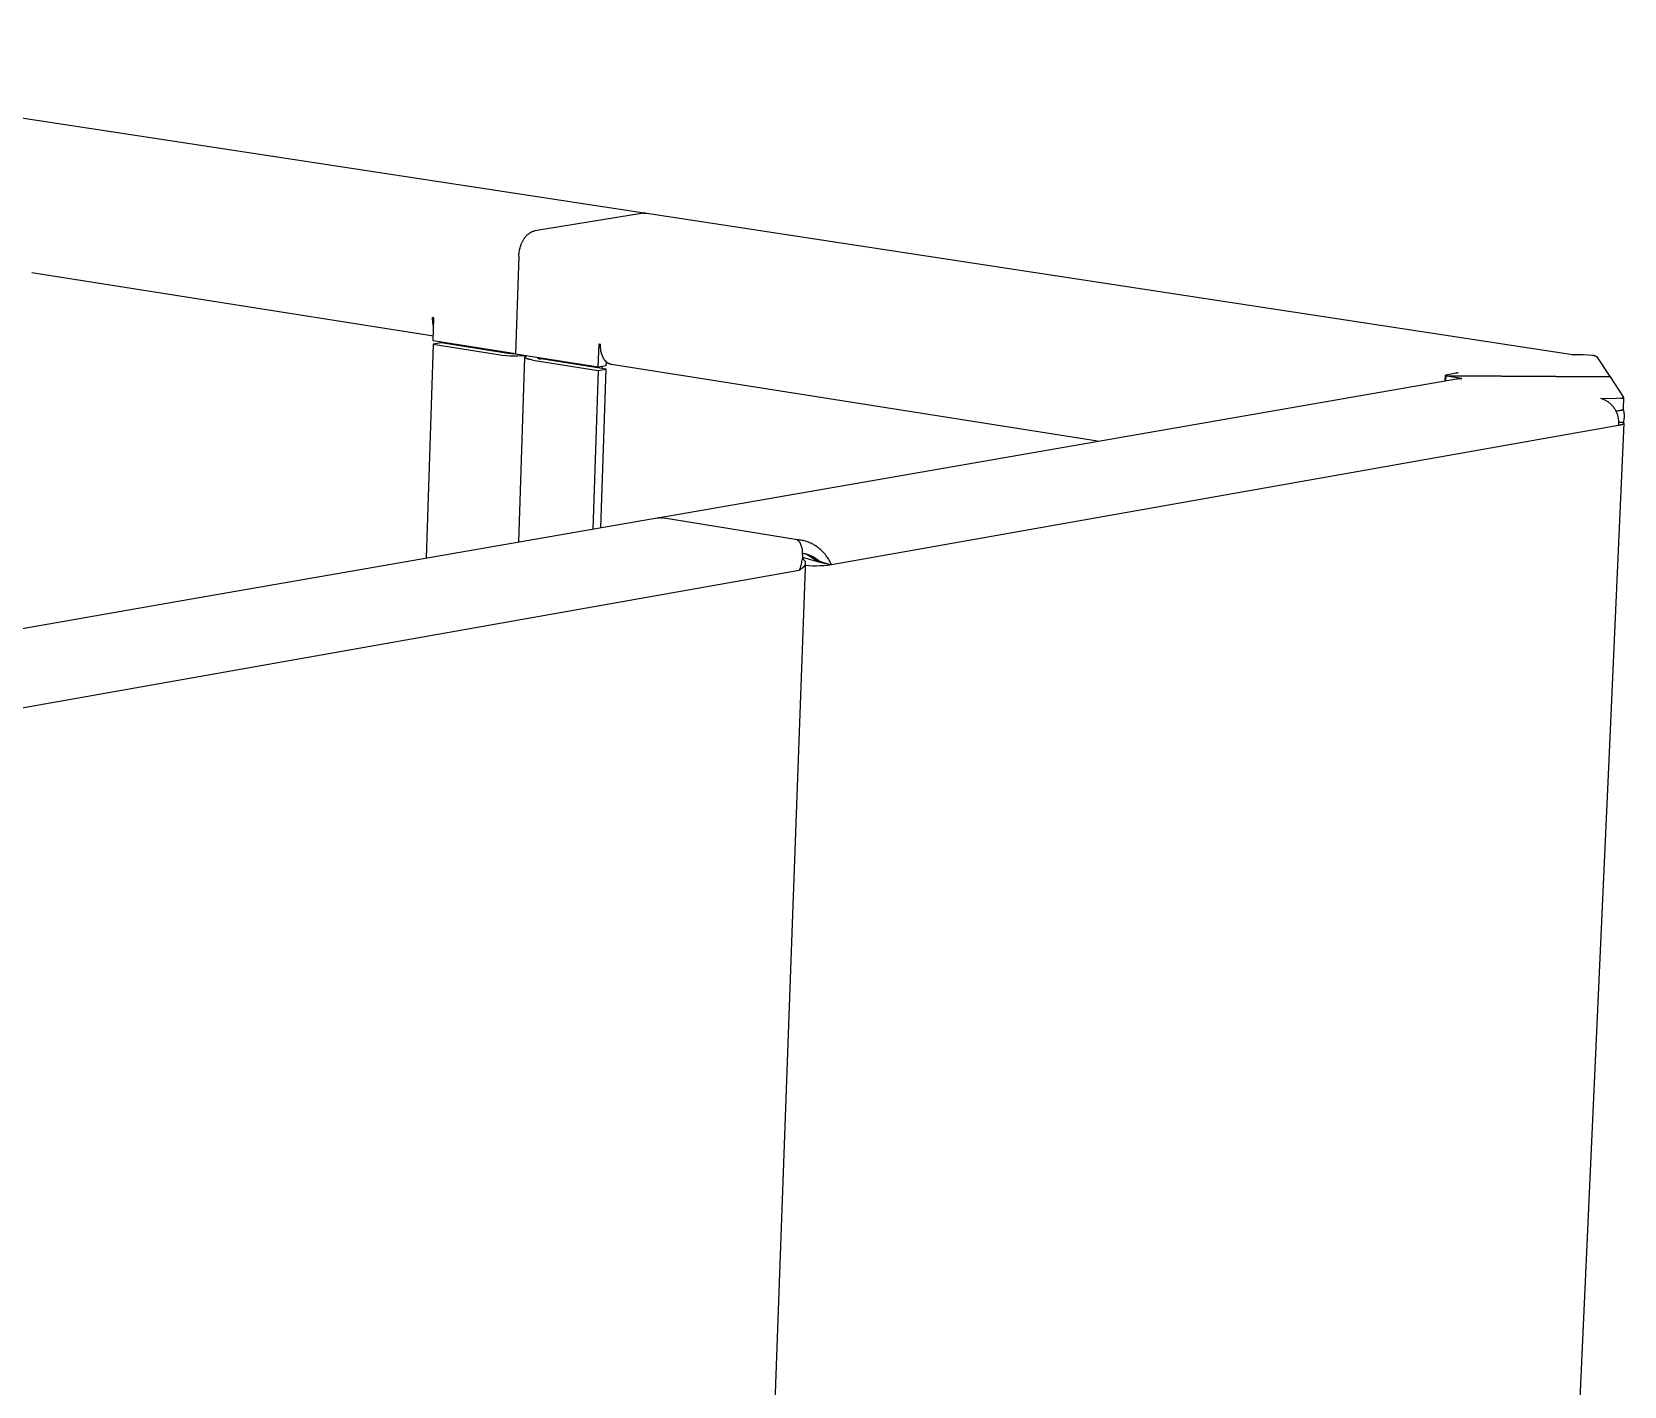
# Model space of a CAD drawing. Header units: millimetres. Extents: x -1421 to 3505, y -683 to 2759.
# Drawn here: x 336.9 to 523.8, y 747.6 to 906.5 of the extents above; entities that cross this region are included whole.
import ezdxf

# ---------------------------------------------------------------- set-up
doc = ezdxf.new("R2010")
doc.units = ezdxf.units.MM
doc.header["$MEASUREMENT"] = 0
doc.layers.add('Domyślny', color=7, linetype='Continuous', true_color=0x000000)
doc.layers.add('Utwórz2D linie widoczne', color=7, linetype='Continuous', true_color=0x000000)

msp = doc.modelspace()

# ---------------------------------------------------------------- linework, layer by layer
at = {"layer": 'Domyślny'}
msp.add_line((138.3, 792.29), (426.99, 843.36), dxfattribs=at)
at = {"layer": 'Utwórz2D linie widoczne'}
for p, q in [((269.64, 906.52), (350.85, 894.13)), ((350.85, 894.13), (408.81, 885.29)), ((408.73, 885.25), (395.95, 883.17)), ((408.73, 885.25), (408.82, 885.29)), ((408.73, 885.25), (408.77, 885.25)), ((408.77, 885.25), (408.81, 885.26)), ((408.81, 885.26), (408.85, 885.26)), ((408.83, 885.29), (408.82, 885.29)), ((408.82, 885.29), (408.82, 885.29)), ((408.82, 885.29), (408.82, 885.29)), ((408.84, 885.29), (408.83, 885.29)), ((408.83, 885.29), (408.83, 885.29)), ((408.83, 885.29), (408.83, 885.29)), ((408.83, 885.29), (408.83, 885.29)), ((408.85, 885.28), (408.84, 885.29)), ((408.84, 885.29), (408.84, 885.29)), ((408.84, 885.29), (408.84, 885.29)), ((408.84, 885.29), (408.84, 885.29)), ((408.86, 885.28), (408.85, 885.28)), ((408.85, 885.28), (408.85, 885.28)), ((408.85, 885.28), (408.85, 885.28)), ((408.85, 885.28), (408.85, 885.28)), ((408.85, 885.28), (408.85, 885.28)), ((408.85, 885.26), (408.89, 885.26)), ((408.86, 885.27), (408.86, 885.28)), ((408.87, 885.27), (408.86, 885.27)), ((408.86, 885.27), (408.86, 885.27)), ((408.86, 885.27), (408.86, 885.27)), ((408.86, 885.27), (408.86, 885.27)), ((408.87, 885.26), (408.87, 885.27)), ((408.87, 885.27), (408.87, 885.27)), ((408.89, 885.26), (408.93, 885.26)), ((408.93, 885.26), (408.97, 885.26)), ((408.97, 885.26), (409.01, 885.26)), ((409.01, 885.26), (409.05, 885.26)), ((409.05, 885.26), (409.09, 885.25)), ((409.09, 885.25), (517.99, 868.64)), ((394.51, 881.89), (394.54, 881.95)), ((394.54, 881.95), (394.57, 882.01)), ((394.57, 882.01), (394.6, 882.07)), ((394.6, 882.07), (394.63, 882.12)), ((394.63, 882.12), (394.67, 882.18)), ((394.67, 882.18), (394.7, 882.23)), ((394.7, 882.23), (394.74, 882.29)), ((394.74, 882.29), (394.77, 882.34)), ((394.77, 882.34), (394.81, 882.39)), ((394.81, 882.39), (394.85, 882.44)), ((394.85, 882.44), (394.89, 882.48)), ((394.89, 882.48), (394.93, 882.53)), ((394.93, 882.53), (394.96, 882.57)), ((394.96, 882.57), (395, 882.62)), ((395, 882.62), (395.04, 882.66)), ((395.04, 882.66), (395.08, 882.7)), ((395.08, 882.7), (395.13, 882.74)), ((395.13, 882.74), (395.17, 882.77)), ((395.17, 882.77), (395.21, 882.81)), ((395.21, 882.81), (395.25, 882.84)), ((395.25, 882.84), (395.29, 882.88)), ((395.29, 882.88), (395.33, 882.91)), ((395.33, 882.91), (395.38, 882.93)), ((395.38, 882.93), (395.42, 882.96)), ((395.42, 882.96), (395.46, 882.99)), ((395.46, 882.99), (395.5, 883.01)), ((395.5, 883.01), (395.54, 883.03)), ((395.54, 883.03), (395.59, 883.05)), ((395.59, 883.05), (395.63, 883.07)), ((395.63, 883.07), (395.67, 883.09)), ((395.67, 883.09), (395.71, 883.11)), ((395.71, 883.11), (395.75, 883.12)), ((395.75, 883.12), (395.79, 883.13)), ((395.79, 883.13), (395.83, 883.14)), ((395.83, 883.14), (395.87, 883.15)), ((395.87, 883.15), (395.91, 883.16)), ((395.91, 883.16), (395.95, 883.17)), ((394.08, 880.2), (393.7, 868.76)), ((394.08, 880.2), (394.09, 880.32)), ((394.09, 880.32), (394.1, 880.44)), ((394.1, 880.44), (394.11, 880.56)), ((394.11, 880.56), (394.13, 880.69)), ((394.13, 880.69), (394.15, 880.82)), ((394.15, 880.82), (394.18, 880.95)), ((394.18, 880.95), (394.21, 881.07)), ((394.21, 881.07), (394.24, 881.2)), ((394.24, 881.2), (394.28, 881.33)), ((394.28, 881.33), (394.32, 881.46)), ((394.32, 881.46), (394.37, 881.59)), ((394.37, 881.59), (394.42, 881.71)), ((394.42, 881.71), (394.45, 881.77)), ((394.45, 881.77), (394.48, 881.83)), ((394.48, 881.83), (394.51, 881.89)), ((384.06, 870.8), (336.95, 878.24)), ((384.13, 872.96), (383.97, 872.99)), ((383.97, 872.86), (383.97, 872.99)), ((383.97, 872.74), (383.97, 872.86)), ((383.98, 872.62), (383.97, 872.74)), ((383.99, 872.5), (383.98, 872.62)), ((384.05, 870.29), (384.13, 872.96)), ((384, 872.38), (383.99, 872.5)), ((384.02, 872.26), (384, 872.38)), ((384.04, 872.14), (384.02, 872.26)), ((384.07, 872.02), (384.04, 872.14)), ((384.1, 871.9), (384.07, 872.02)), ((384.03, 869.87), (383.22, 844.78)), ((384.97, 870.02), (384.03, 869.87)), ((384.03, 869.87), (391.65, 868.66)), ((393.7, 868.76), (384.05, 870.29)), ((392.58, 868.82), (384.97, 870.02)), ((403.41, 867.22), (403.51, 869.91)), ((403.51, 869.91), (403.67, 869.89)), ((403.67, 869.78), (403.67, 869.89)), ((403.67, 869.68), (403.67, 869.78)), ((403.67, 869.58), (403.67, 869.68)), ((403.68, 869.47), (403.67, 869.58)), ((403.69, 869.37), (403.68, 869.47)), ((403.7, 869.26), (403.69, 869.37)), ((403.71, 869.16), (403.7, 869.26)), ((403.73, 869.06), (403.71, 869.16)), ((403.75, 868.95), (403.73, 869.06)), ((403.78, 868.85), (403.75, 868.95)), ((403.79, 868.8), (403.78, 868.85)), ((391.65, 868.66), (392.11, 868.6)), ((392.11, 868.6), (392.58, 868.56)), ((392.82, 868.79), (392.58, 868.82)), ((392.58, 868.56), (393.05, 868.53)), ((393.05, 868.77), (392.82, 868.79)), ((393.28, 868.75), (393.05, 868.77)), ((393.05, 868.53), (393.52, 868.52)), ((393.52, 868.75), (393.28, 868.75)), ((393.75, 868.75), (393.52, 868.75)), ((393.52, 868.52), (393.99, 868.52)), ((393.7, 868.76), (403.41, 867.22)), ((393.99, 868.52), (394.45, 868.54)), ((394.08, 846.67), (394.8, 868.35)), ((394.45, 868.54), (394.92, 868.57)), ((394.8, 868.37), (394.8, 868.38)), ((394.8, 868.38), (394.8, 868.38)), ((394.8, 868.38), (394.81, 868.38)), ((394.8, 868.36), (394.8, 868.37)), ((394.8, 868.37), (394.8, 868.37)), ((394.8, 868.37), (394.8, 868.37)), ((394.8, 868.37), (394.8, 868.37)), ((394.8, 868.35), (394.8, 868.36)), ((394.8, 868.36), (394.8, 868.36)), ((394.8, 868.36), (394.8, 868.36)), ((394.8, 868.36), (394.8, 868.36)), ((394.8, 868.34), (394.8, 868.35)), ((394.8, 868.35), (394.8, 868.35)), ((394.8, 868.35), (394.8, 868.35)), ((394.8, 868.35), (394.8, 868.35)), ((394.8, 868.35), (394.8, 868.35)), ((394.81, 868.34), (394.8, 868.34)), ((394.81, 868.39), (394.81, 868.4)), ((394.81, 868.4), (394.81, 868.4)), ((394.81, 868.4), (394.81, 868.4)), ((394.81, 868.4), (394.82, 868.4)), ((394.81, 868.38), (394.81, 868.39)), ((394.81, 868.39), (394.81, 868.39)), ((394.81, 868.39), (394.81, 868.39)), ((394.81, 868.39), (394.81, 868.39)), ((394.81, 868.38), (394.81, 868.38)), ((394.81, 868.38), (394.81, 868.38)), ((394.81, 868.33), (394.81, 868.34)), ((394.81, 868.34), (394.81, 868.34)), ((394.81, 868.34), (394.81, 868.34)), ((394.81, 868.32), (394.81, 868.33)), ((394.81, 868.33), (394.81, 868.33)), ((394.81, 868.33), (394.81, 868.33)), ((394.81, 868.33), (394.81, 868.33)), ((394.82, 868.32), (394.81, 868.32)), ((394.81, 868.32), (394.81, 868.32)), ((394.81, 868.32), (394.81, 868.32)), ((394.82, 868.41), (394.83, 868.42)), ((394.82, 868.4), (394.82, 868.41)), ((394.82, 868.41), (394.82, 868.41)), ((394.82, 868.41), (394.82, 868.41)), ((394.82, 868.41), (394.82, 868.41)), ((394.82, 868.41), (394.82, 868.41)), ((394.82, 868.31), (394.82, 868.32)), ((394.82, 868.32), (394.82, 868.32)), ((394.83, 868.3), (394.82, 868.31)), ((394.82, 868.31), (394.82, 868.31)), ((394.82, 868.31), (394.82, 868.31)), ((394.82, 868.31), (394.82, 868.31)), ((394.83, 868.42), (394.83, 868.43)), ((394.83, 868.43), (394.84, 868.43)), ((394.83, 868.42), (394.83, 868.42)), ((394.83, 868.42), (394.83, 868.42)), ((394.83, 868.42), (394.83, 868.42)), ((394.83, 868.29), (394.83, 868.3)), ((394.83, 868.3), (394.83, 868.3)), ((394.83, 868.3), (394.83, 868.3)), ((394.83, 868.3), (394.83, 868.3)), ((394.84, 868.29), (394.83, 868.29)), ((394.84, 868.43), (394.85, 868.44)), ((394.84, 868.43), (394.84, 868.43)), ((394.84, 868.28), (394.84, 868.29)), ((394.84, 868.29), (394.84, 868.29)), ((394.85, 868.28), (394.84, 868.28)), ((394.85, 868.44), (394.86, 868.45)), ((394.85, 868.44), (394.85, 868.44)), ((394.86, 868.27), (394.85, 868.28)), ((394.86, 868.45), (394.87, 868.46)), ((394.86, 868.45), (394.86, 868.45)), ((394.87, 868.26), (394.86, 868.27)), ((394.86, 868.27), (394.86, 868.27)), ((394.87, 868.46), (394.88, 868.46)), ((394.88, 868.26), (394.87, 868.26)), ((394.87, 868.26), (394.87, 868.26)), ((394.88, 868.46), (394.89, 868.47)), ((394.88, 868.46), (394.88, 868.46)), ((394.89, 868.25), (394.88, 868.26)), ((394.89, 868.47), (394.9, 868.47)), ((394.91, 868.24), (394.89, 868.25)), ((394.89, 868.25), (394.89, 868.25)), ((394.9, 868.47), (394.91, 868.48)), ((394.91, 868.48), (394.93, 868.49)), ((394.93, 868.23), (394.91, 868.24)), ((394.93, 868.49), (394.95, 868.5)), ((394.94, 868.22), (394.93, 868.23)), ((394.96, 868.21), (394.94, 868.22)), ((394.95, 868.5), (394.96, 868.51)), ((394.96, 868.51), (394.98, 868.51)), ((394.98, 868.2), (394.96, 868.21)), ((394.98, 868.51), (395, 868.52)), ((395, 868.19), (394.98, 868.2)), ((395, 868.52), (395.02, 868.53)), ((395.02, 868.18), (395, 868.19)), ((395.02, 868.53), (395.07, 868.54)), ((395.05, 868.17), (395.02, 868.18)), ((395.09, 868.16), (395.05, 868.17)), ((395.15, 868.14), (395.09, 868.16)), ((395.2, 868.13), (395.15, 868.14)), ((395.26, 868.11), (395.2, 868.13)), ((395.32, 868.09), (395.26, 868.11)), ((395.45, 868.07), (395.32, 868.09)), ((395.59, 868.04), (395.45, 868.07)), ((395.73, 868.01), (395.59, 868.04)), ((395.73, 868.01), (403.4, 866.8)), ((396.24, 868.36), (396.25, 868.35)), ((396.25, 868.35), (396.25, 868.34)), ((396.25, 868.34), (396.26, 868.33)), ((396.26, 868.33), (396.27, 868.31)), ((396.27, 868.31), (396.28, 868.3)), ((396.28, 868.3), (396.28, 868.29)), ((396.28, 868.29), (396.29, 868.28)), ((396.29, 868.28), (396.3, 868.27)), ((396.3, 868.27), (396.31, 868.27)), ((396.31, 868.27), (396.32, 868.26)), ((396.32, 868.26), (396.33, 868.25)), ((396.33, 868.25), (396.34, 868.24)), ((396.34, 868.24), (396.35, 868.23)), ((396.35, 868.23), (396.36, 868.22)), ((396.36, 868.22), (396.38, 868.22)), ((396.38, 868.22), (396.39, 868.21)), ((396.39, 868.21), (396.4, 868.2)), ((396.4, 868.2), (396.41, 868.2)), ((396.41, 868.2), (396.42, 868.19)), ((396.42, 868.19), (396.44, 868.19)), ((396.44, 868.19), (396.45, 868.18)), ((396.45, 868.18), (396.46, 868.18)), ((396.46, 868.18), (396.47, 868.17)), ((396.47, 868.17), (396.49, 868.17)), ((396.49, 868.17), (396.5, 868.17)), ((396.5, 868.17), (396.51, 868.17)), ((396.51, 868.17), (396.53, 868.16)), ((396.53, 868.16), (396.54, 868.16)), ((396.54, 868.16), (396.55, 868.16)), ((396.55, 868.16), (396.57, 868.16)), ((396.57, 868.16), (396.58, 868.16)), ((396.58, 868.16), (396.59, 868.16)), ((396.59, 868.16), (396.61, 868.16)), ((396.61, 868.16), (396.62, 868.16)), ((396.62, 868.16), (396.63, 868.16)), ((396.63, 868.16), (396.64, 868.17)), ((396.64, 868.17), (396.66, 868.17)), ((396.66, 868.17), (396.67, 868.17)), ((404.34, 866.96), (396.67, 868.17)), ((401.61, 867.39), (401.64, 867.44)), ((401.64, 867.44), (401.67, 867.5)), ((401.7, 867.44), (401.7, 867.5)), ((401.71, 867.37), (401.7, 867.44)), ((402.78, 867.27), (402.77, 867.33)), ((402.79, 867.2), (402.78, 867.27)), ((403.4, 866.8), (404.34, 866.96)), ((403.41, 867.22), (404.35, 867.38)), ((403.7, 848.35), (404.34, 866.96)), ((403.8, 868.75), (403.79, 868.8)), ((403.82, 868.7), (403.8, 868.75)), ((403.84, 868.65), (403.82, 868.7)), ((403.82, 867.29), (403.83, 867.23)), ((403.83, 867.23), (403.85, 867.16)), ((403.85, 868.61), (403.84, 868.65)), ((403.87, 868.56), (403.85, 868.61)), ((403.85, 867.16), (403.86, 867.1)), ((403.86, 867.1), (403.86, 867.03)), ((403.89, 868.51), (403.87, 868.56)), ((403.91, 868.47), (403.89, 868.51)), ((403.93, 868.42), (403.91, 868.47)), ((403.95, 868.38), (403.93, 868.42)), ((403.97, 868.33), (403.95, 868.38)), ((403.99, 868.29), (403.97, 868.33)), ((404.02, 868.25), (403.99, 868.29)), ((404.04, 868.21), (404.02, 868.25)), ((404.06, 868.17), (404.04, 868.21)), ((404.09, 868.13), (404.06, 868.17)), ((404.12, 868.09), (404.09, 868.13)), ((404.14, 868.05), (404.12, 868.09)), ((404.17, 868.01), (404.14, 868.05)), ((404.2, 867.98), (404.17, 868.01)), ((404.23, 867.94), (404.2, 867.98)), ((404.25, 867.91), (404.23, 867.94)), ((404.28, 867.88), (404.25, 867.91)), ((404.31, 867.85), (404.28, 867.88)), ((404.34, 867.82), (404.31, 867.85)), ((404.38, 867.79), (404.34, 867.82)), ((404.35, 867.38), (404.37, 867.8)), ((404.41, 867.76), (404.38, 867.79)), ((404.44, 867.74), (404.41, 867.76)), ((404.47, 867.71), (404.44, 867.74)), ((404.5, 867.69), (404.47, 867.71)), ((404.54, 867.67), (404.5, 867.69)), ((404.57, 867.65), (404.54, 867.67)), ((404.6, 867.63), (404.57, 867.65)), ((404.64, 867.61), (404.6, 867.63)), ((404.67, 867.59), (404.64, 867.61)), ((404.71, 867.58), (404.67, 867.59)), ((404.74, 867.56), (404.71, 867.58)), ((404.77, 867.55), (404.74, 867.56)), ((404.81, 867.54), (404.77, 867.55)), ((404.84, 867.53), (404.81, 867.54)), ((404.88, 867.52), (404.84, 867.53)), ((404.91, 867.51), (404.88, 867.52)), ((404.95, 867.5), (404.91, 867.51)), ((404.98, 867.5), (404.95, 867.5)), ((461.99, 858.49), (404.98, 867.5)), ((517.67, 868.63), (517.7, 868.64)), ((518.99, 868.62), (517.67, 868.63)), ((517.7, 868.64), (517.74, 868.64)), ((517.74, 868.64), (517.78, 868.65)), ((517.78, 868.65), (517.81, 868.65)), ((517.81, 868.65), (517.85, 868.65)), ((517.85, 868.65), (517.88, 868.65)), ((517.88, 868.65), (517.92, 868.65)), ((517.92, 868.65), (517.96, 868.65)), ((517.96, 868.65), (517.99, 868.64)), ((517.99, 868.64), (518.03, 868.64)), ((518.03, 868.64), (518.06, 868.63)), ((520.07, 868.55), (518.99, 868.62)), ((520.11, 868.55), (520.07, 868.55)), ((520.14, 868.54), (520.11, 868.55)), ((520.18, 868.54), (520.14, 868.54)), ((520.21, 868.53), (520.18, 868.54)), ((520.25, 868.53), (520.21, 868.53)), ((520.28, 868.52), (520.25, 868.53)), ((520.32, 868.51), (520.28, 868.52)), ((520.35, 868.5), (520.32, 868.51)), ((520.39, 868.49), (520.35, 868.5)), ((520.42, 868.48), (520.39, 868.49)), ((520.45, 868.46), (520.42, 868.48)), ((520.49, 868.45), (520.45, 868.46)), ((520.52, 868.43), (520.49, 868.45)), ((520.55, 868.41), (520.52, 868.43)), ((520.58, 868.4), (520.55, 868.41)), ((520.61, 868.38), (520.58, 868.4)), ((522.14, 866.08), (520.61, 868.38)), ((403.4, 866.8), (402.77, 848.18)), ((410.39, 849.51), (504.13, 865.83)), ((502.79, 865.59), (502.82, 866.24)), ((502.83, 866.25), (502.82, 866.25)), ((502.82, 866.25), (502.82, 866.25)), ((502.82, 866.25), (502.82, 866.25)), ((502.82, 866.25), (502.82, 866.25)), ((502.82, 866.25), (502.82, 866.25)), ((502.82, 866.25), (502.82, 866.24)), ((502.82, 866.24), (502.82, 866.24)), ((502.82, 866.24), (502.82, 866.24)), ((502.82, 866.24), (502.82, 866.24)), ((502.82, 866.24), (502.82, 866.24)), ((502.82, 866.24), (502.82, 866.24)), ((502.82, 866.24), (502.82, 866.24)), ((502.82, 866.24), (502.82, 866.24)), ((502.82, 866.24), (502.82, 866.24)), ((502.82, 866.24), (502.82, 866.23)), ((502.82, 866.23), (502.82, 866.23)), ((502.82, 866.23), (502.82, 866.23)), ((502.82, 866.23), (502.82, 866.23)), ((502.82, 866.23), (502.82, 866.23)), ((502.82, 866.23), (502.82, 866.23)), ((502.82, 866.23), (502.82, 866.23)), ((502.82, 866.23), (502.82, 866.23)), ((502.82, 866.23), (502.82, 866.22)), ((502.82, 866.22), (502.82, 866.22)), ((502.82, 866.22), (502.82, 866.22)), ((502.82, 866.22), (502.82, 866.22)), ((502.82, 866.22), (502.82, 866.22)), ((502.82, 866.22), (502.82, 866.22)), ((502.82, 866.22), (502.82, 866.22)), ((502.82, 866.22), (502.82, 866.22)), ((502.82, 866.22), (502.82, 866.21)), ((502.82, 866.21), (502.82, 866.21)), ((502.82, 866.21), (502.82, 866.21)), ((502.82, 866.21), (502.82, 866.21)), ((502.82, 866.21), (502.82, 866.21)), ((502.82, 866.21), (502.82, 866.21)), ((502.82, 866.21), (502.82, 866.21)), ((502.82, 866.21), (502.82, 866.21)), ((502.82, 866.21), (502.82, 866.21)), ((502.82, 866.21), (502.83, 866.21)), ((502.84, 866.26), (502.83, 866.26)), ((502.83, 866.26), (502.83, 866.26)), ((502.83, 866.26), (502.83, 866.26)), ((502.83, 866.26), (502.83, 866.26)), ((502.83, 866.26), (502.83, 866.26)), ((502.83, 866.26), (502.83, 866.25)), ((502.83, 866.25), (502.83, 866.25)), ((502.83, 866.25), (502.83, 866.25)), ((502.83, 866.25), (502.83, 866.25)), ((502.83, 866.25), (502.83, 866.25)), ((502.83, 866.25), (502.83, 866.25)), ((502.83, 866.21), (502.83, 866.2)), ((502.83, 866.2), (502.83, 866.2)), ((502.83, 866.2), (502.83, 866.2)), ((502.83, 866.2), (502.83, 866.2)), ((502.83, 866.2), (502.83, 866.2)), ((502.83, 866.2), (502.83, 866.2)), ((502.83, 866.2), (502.83, 866.2)), ((502.83, 866.2), (502.83, 866.2)), ((502.83, 866.2), (502.83, 866.2)), ((502.83, 866.2), (502.84, 866.2)), ((502.85, 866.26), (502.84, 866.26)), ((502.84, 866.26), (502.84, 866.26)), ((502.84, 866.26), (502.84, 866.26)), ((502.84, 866.26), (502.84, 866.26)), ((502.84, 866.26), (502.84, 866.26)), ((502.84, 866.26), (502.84, 866.26)), ((502.84, 866.26), (502.84, 866.26)), ((502.84, 866.26), (502.84, 866.26)), ((502.84, 866.26), (502.84, 866.26)), ((502.84, 866.2), (502.84, 866.2)), ((502.84, 866.2), (502.84, 866.2)), ((502.84, 866.2), (502.84, 866.2)), ((502.84, 866.2), (502.84, 866.2)), ((502.84, 866.2), (502.84, 866.19)), ((502.84, 866.19), (502.84, 866.19)), ((502.84, 866.19), (502.84, 866.19)), ((502.84, 866.19), (502.84, 866.19)), ((502.84, 866.19), (502.85, 866.19)), ((502.86, 866.26), (502.85, 866.26)), ((502.85, 866.26), (502.85, 866.26)), ((502.85, 866.26), (502.85, 866.26)), ((502.85, 866.26), (502.85, 866.26)), ((502.85, 866.26), (502.85, 866.26)), ((502.85, 866.26), (502.85, 866.26)), ((502.85, 866.26), (502.85, 866.26)), ((502.85, 866.26), (502.85, 866.26)), ((502.85, 866.19), (502.85, 866.19)), ((502.85, 866.19), (502.85, 866.19)), ((502.85, 866.19), (502.85, 866.19)), ((502.85, 866.19), (502.85, 866.19)), ((502.85, 866.19), (502.85, 866.19)), ((502.85, 866.19), (502.85, 866.19)), ((502.85, 866.19), (502.85, 866.19)), ((502.85, 866.19), (502.86, 866.19)), ((504.31, 866.51), (502.86, 866.26)), ((502.86, 866.26), (502.86, 866.26)), ((502.86, 866.26), (502.86, 866.26)), ((502.86, 866.26), (502.86, 866.26)), ((502.86, 866.26), (502.86, 866.26)), ((502.86, 866.19), (502.87, 866.2)), ((502.86, 866.19), (502.86, 866.19)), ((502.86, 866.19), (502.86, 866.19)), ((502.86, 866.19), (502.86, 866.19)), ((502.86, 866.19), (502.86, 866.19)), ((502.86, 866.19), (502.86, 866.19)), ((502.86, 866.19), (502.86, 866.19)), ((502.86, 866.19), (502.86, 866.19)), ((502.86, 866.19), (502.86, 866.19)), ((502.86, 865.6), (502.89, 866.13)), ((502.87, 866.2), (502.87, 866.2)), ((502.87, 866.2), (502.87, 866.2)), ((502.87, 866.2), (502.87, 866.2)), ((502.87, 866.2), (502.87, 866.2)), ((502.87, 866.2), (502.87, 866.2)), ((502.87, 866.2), (502.87, 866.2)), ((502.87, 866.2), (502.87, 866.2)), ((502.87, 866.2), (502.87, 866.2)), ((502.87, 866.2), (502.88, 866.2)), ((502.88, 866.2), (502.88, 866.21)), ((502.88, 866.21), (502.88, 866.21)), ((502.88, 866.21), (502.88, 866.21)), ((502.88, 866.21), (502.88, 866.21)), ((502.88, 866.21), (502.88, 866.21)), ((502.88, 866.21), (502.88, 866.21)), ((502.88, 866.21), (502.88, 866.21)), ((502.88, 866.21), (502.88, 866.21)), ((502.88, 866.21), (502.89, 866.21)), ((502.88, 866.2), (502.88, 866.2)), ((502.88, 866.2), (502.88, 866.2)), ((502.88, 866.2), (502.88, 866.2)), ((502.88, 866.2), (502.88, 866.2)), ((502.89, 866.21), (502.89, 866.22)), ((502.89, 866.22), (502.89, 866.22)), ((502.89, 866.22), (502.89, 866.22)), ((502.89, 866.22), (502.89, 866.22)), ((502.89, 866.22), (502.89, 866.22)), ((502.89, 866.22), (502.92, 866.22)), ((502.89, 866.21), (502.89, 866.21)), ((502.89, 866.13), (502.89, 866.14)), ((502.89, 866.14), (502.89, 866.14)), ((502.89, 866.14), (502.89, 866.14)), ((502.89, 866.14), (502.89, 866.14)), ((502.89, 866.14), (502.89, 866.14)), ((502.89, 866.14), (502.89, 866.14)), ((502.89, 866.14), (502.89, 866.14)), ((502.89, 866.14), (502.89, 866.14)), ((502.89, 866.14), (502.89, 866.14)), ((502.89, 866.14), (502.9, 866.14)), ((502.89, 866.12), (502.89, 866.13)), ((502.89, 866.13), (502.89, 866.13)), ((502.89, 866.13), (502.89, 866.13)), ((502.89, 866.13), (502.89, 866.13)), ((502.89, 866.13), (502.89, 866.13)), ((502.89, 866.13), (502.89, 866.13)), ((502.89, 866.13), (502.89, 866.13)), ((502.89, 866.13), (502.89, 866.13)), ((502.89, 866.11), (502.89, 866.12)), ((502.89, 866.12), (502.89, 866.12)), ((502.89, 866.12), (502.89, 866.12)), ((502.89, 866.12), (502.89, 866.12)), ((502.89, 866.12), (502.89, 866.12)), ((502.89, 866.12), (502.89, 866.12)), ((502.89, 866.12), (502.89, 866.12)), ((502.89, 866.12), (502.89, 866.12)), ((502.89, 866.1), (502.89, 866.11)), ((502.89, 866.11), (502.89, 866.11)), ((502.89, 866.11), (502.89, 866.11)), ((502.89, 866.11), (502.89, 866.11)), ((502.89, 866.11), (502.89, 866.11)), ((502.89, 866.11), (502.89, 866.11)), ((502.89, 866.11), (502.89, 866.11)), ((502.89, 866.11), (502.89, 866.11)), ((502.89, 866.11), (502.89, 866.11)), ((502.9, 866.1), (502.89, 866.1)), ((502.89, 866.1), (502.89, 866.1)), ((502.89, 866.1), (502.89, 866.1)), ((502.89, 866.1), (502.89, 866.1)), ((502.89, 866.1), (502.89, 866.1)), ((502.89, 866.1), (502.89, 866.1)), ((502.89, 866.1), (502.89, 866.1)), ((502.89, 866.1), (502.89, 866.1)), ((502.89, 866.1), (502.89, 866.1)), ((502.9, 866.14), (502.9, 866.15)), ((502.9, 866.15), (502.9, 866.15)), ((502.9, 866.15), (502.9, 866.15)), ((502.9, 866.15), (502.9, 866.15)), ((502.9, 866.15), (502.9, 866.15)), ((502.9, 866.15), (502.9, 866.15)), ((502.9, 866.15), (502.9, 866.15)), ((502.9, 866.15), (502.9, 866.15)), ((502.9, 866.15), (502.9, 866.15)), ((502.9, 866.15), (502.9, 866.15)), ((502.9, 866.15), (502.91, 866.15)), ((502.9, 866.09), (502.9, 866.1)), ((502.91, 866.09), (502.9, 866.09)), ((502.9, 866.09), (502.9, 866.09)), ((502.9, 866.09), (502.9, 866.09)), ((502.9, 866.09), (502.9, 866.09)), ((502.9, 866.09), (502.9, 866.09)), ((502.9, 866.09), (502.9, 866.09)), ((502.9, 866.09), (502.9, 866.09)), ((502.9, 866.09), (502.9, 866.09)), ((502.9, 866.09), (502.9, 866.09)), ((502.91, 866.15), (502.92, 866.16)), ((502.91, 866.15), (502.91, 866.15)), ((502.91, 866.15), (502.91, 866.15)), ((502.91, 866.15), (502.91, 866.15)), ((502.91, 866.15), (502.91, 866.15)), ((502.91, 866.15), (502.91, 866.15)), ((502.91, 866.15), (502.91, 866.15)), ((502.91, 866.15), (502.91, 866.15)), ((502.92, 866.08), (502.91, 866.09)), ((502.91, 866.09), (502.91, 866.09)), ((502.91, 866.09), (502.91, 866.09)), ((502.91, 866.09), (502.91, 866.09)), ((502.91, 866.09), (502.91, 866.09)), ((502.91, 866.09), (502.91, 866.09)), ((502.91, 866.09), (502.91, 866.09)), ((502.91, 866.09), (502.91, 866.09)), ((502.91, 866.09), (502.91, 866.09)), ((502.92, 866.22), (502.96, 866.21)), ((502.92, 866.16), (502.92, 866.16)), ((502.92, 866.16), (502.92, 866.16)), ((502.92, 866.16), (502.92, 866.16)), ((502.92, 866.16), (502.92, 866.16)), ((502.92, 866.16), (502.92, 866.16)), ((502.92, 866.16), (502.92, 866.16)), ((502.92, 866.16), (502.92, 866.16)), ((502.92, 866.16), (502.93, 866.16)), ((502.92, 866.08), (502.92, 866.08)), ((502.93, 866.08), (502.92, 866.08)), ((502.92, 866.08), (502.92, 866.08)), ((502.92, 866.08), (502.92, 866.08)), ((502.92, 866.08), (502.92, 866.08)), ((502.92, 866.08), (502.92, 866.08)), ((502.92, 866.08), (502.92, 866.08)), ((502.92, 866.08), (502.92, 866.08)), ((502.95, 866.16), (502.93, 866.15)), ((502.93, 866.16), (502.93, 866.16)), ((502.93, 866.16), (502.93, 866.15)), ((502.93, 866.15), (502.93, 866.15)), ((502.94, 866.09), (502.93, 866.09)), ((502.93, 866.09), (502.93, 866.09)), ((502.93, 866.09), (502.93, 866.09)), ((502.93, 866.09), (502.93, 866.09)), ((502.93, 866.09), (502.93, 866.09)), ((502.93, 866.09), (502.93, 866.09)), ((502.93, 866.09), (502.93, 866.09)), ((502.93, 866.09), (502.93, 866.08)), ((502.95, 866.09), (502.94, 866.09)), ((502.94, 866.09), (502.94, 866.09)), ((502.94, 866.09), (502.94, 866.09)), ((502.94, 866.09), (502.94, 866.09)), ((502.94, 866.09), (502.94, 866.09)), ((502.94, 866.09), (502.94, 866.09)), ((502.94, 866.09), (502.94, 866.09)), ((502.94, 866.09), (502.94, 866.09)), ((502.94, 866.09), (502.94, 866.09)), ((502.94, 866.09), (502.94, 866.09)), ((502.98, 866.16), (502.95, 866.16)), ((502.96, 866.11), (502.95, 866.11)), ((502.95, 866.11), (502.95, 866.11)), ((502.95, 866.11), (502.95, 866.11)), ((502.95, 866.11), (502.95, 866.11)), ((502.95, 866.11), (502.95, 866.11)), ((502.95, 866.11), (502.95, 866.1)), ((502.95, 866.1), (502.95, 866.1)), ((502.95, 866.1), (502.95, 866.1)), ((502.95, 866.1), (502.95, 866.1)), ((502.95, 866.1), (502.95, 866.1)), ((502.95, 866.1), (502.95, 866.1)), ((502.95, 866.1), (502.95, 866.1)), ((502.95, 866.1), (502.95, 866.1)), ((502.95, 866.1), (502.95, 866.1)), ((502.95, 866.1), (502.95, 866.1)), ((502.95, 866.1), (502.95, 866.09)), ((502.96, 866.21), (502.99, 866.21)), ((504.73, 865.84), (502.96, 866.11)), ((502.96, 866.11), (502.96, 866.11)), ((503, 866.16), (502.98, 866.16)), ((502.99, 866.21), (503.02, 866.21)), ((503.03, 866.16), (503, 866.16)), ((503.02, 866.21), (522.14, 866.08)), ((503.05, 866.16), (503.03, 866.16)), ((503.05, 866.16), (522.17, 866.03)), ((504.08, 866.48), (504.04, 866.47)), ((504.12, 866.49), (504.08, 866.48)), ((504.17, 866.51), (504.12, 866.49)), ((504.13, 865.83), (504.19, 865.83)), ((504.21, 866.51), (504.17, 866.51)), ((504.19, 865.83), (504.24, 865.84)), ((504.25, 866.52), (504.21, 866.51)), ((504.24, 865.84), (504.3, 865.85)), ((504.25, 866.52), (504.31, 866.51)), ((504.25, 866.5), (504.25, 866.52)), ((504.3, 865.85), (504.36, 865.85)), ((504.36, 865.85), (504.41, 865.85)), ((504.41, 865.85), (504.47, 865.85)), ((504.47, 865.85), (504.52, 865.85)), ((504.52, 865.85), (504.58, 865.84)), ((504.58, 865.84), (504.63, 865.84)), ((504.63, 865.84), (504.69, 865.83)), ((504.69, 865.83), (504.73, 865.84)), ((522.14, 866.03), (522.14, 866.08)), ((523.72, 863.71), (522.17, 866.03)), ((522.4, 863.48), (521.06, 863.49)), ((521.16, 863.46), (521.06, 863.49)), ((521.25, 863.43), (521.16, 863.46)), ((521.35, 863.39), (521.25, 863.43)), ((521.44, 863.36), (521.35, 863.39)), ((521.53, 863.31), (521.44, 863.36)), ((521.62, 863.27), (521.53, 863.31)), ((521.7, 863.22), (521.62, 863.27)), ((521.79, 863.17), (521.7, 863.22)), ((523.4, 863.55), (522.4, 863.48)), ((523.4, 863.55), (523.41, 863.54)), ((523.41, 863.54), (523.41, 863.54)), ((523.41, 863.54), (523.42, 863.54)), ((523.42, 863.54), (523.43, 863.54)), ((523.43, 863.54), (523.44, 863.54)), ((523.44, 863.54), (523.45, 863.54)), ((523.45, 863.54), (523.46, 863.54)), ((523.46, 863.54), (523.47, 863.54)), ((523.47, 863.54), (523.47, 863.54)), ((523.47, 863.54), (523.48, 863.54)), ((523.48, 863.54), (523.49, 863.54)), ((523.49, 863.54), (523.5, 863.54)), ((523.5, 863.54), (523.51, 863.54)), ((523.51, 863.54), (523.52, 863.54)), ((523.52, 863.54), (523.53, 863.54)), ((523.53, 863.54), (523.53, 863.54)), ((523.53, 863.54), (523.54, 863.54)), ((523.54, 863.54), (523.55, 863.55)), ((523.55, 863.55), (523.56, 863.55)), ((523.56, 863.55), (523.57, 863.55)), ((523.57, 863.55), (523.58, 863.56)), ((523.58, 863.56), (523.58, 863.56)), ((523.58, 863.56), (523.59, 863.56)), ((523.59, 863.56), (523.6, 863.57)), ((523.6, 863.57), (523.61, 863.57)), ((523.61, 863.57), (523.61, 863.58)), ((523.61, 863.58), (523.62, 863.58)), ((523.62, 863.58), (523.63, 863.59)), ((523.63, 863.59), (523.64, 863.59)), ((523.64, 863.59), (523.64, 863.6)), ((523.64, 863.6), (523.65, 863.6)), ((523.65, 863.61), (523.66, 863.62)), ((523.65, 863.6), (523.65, 863.61)), ((523.72, 863.68), (523.66, 862.22)), ((523.66, 863.62), (523.67, 863.62)), ((523.67, 863.63), (523.68, 863.64)), ((523.67, 863.62), (523.67, 863.63)), ((523.68, 863.64), (523.69, 863.65)), ((523.68, 863.64), (523.68, 863.64)), ((523.69, 863.66), (523.7, 863.67)), ((523.69, 863.65), (523.69, 863.66)), ((523.7, 863.68), (523.71, 863.69)), ((523.7, 863.67), (523.7, 863.68)), ((523.7, 863.67), (523.7, 863.67)), ((523.71, 863.7), (523.71, 863.71)), ((523.71, 863.71), (523.72, 863.71)), ((523.71, 863.69), (523.71, 863.7)), ((521.87, 863.12), (521.79, 863.17)), ((521.95, 863.06), (521.87, 863.12)), ((522.03, 863), (521.95, 863.06)), ((522.11, 862.94), (522.03, 863)), ((522.19, 862.87), (522.11, 862.94)), ((522.26, 862.81), (522.19, 862.87)), ((522.33, 862.74), (522.26, 862.81)), ((522.4, 862.66), (522.33, 862.74)), ((522.47, 862.59), (522.4, 862.66)), ((522.53, 862.51), (522.47, 862.59)), ((522.59, 862.43), (522.53, 862.51)), ((522.65, 862.35), (522.59, 862.43)), ((522.7, 862.27), (522.65, 862.35)), ((522.76, 862.19), (522.7, 862.27)), ((522.8, 862.1), (522.76, 862.19)), ((522.85, 862.01), (522.8, 862.1)), ((522.95, 862.04), (522.82, 862.03)), ((522.89, 861.92), (522.85, 862.01)), ((522.93, 861.83), (522.89, 861.92)), ((522.97, 861.74), (522.93, 861.83)), ((523.07, 862.05), (522.95, 862.04)), ((523.01, 861.64), (522.97, 861.74)), ((523.04, 861.55), (523.01, 861.64)), ((523.06, 861.45), (523.04, 861.55)), ((523.09, 861.36), (523.06, 861.45)), ((523.2, 862.06), (523.07, 862.05)), ((523.11, 861.26), (523.09, 861.36)), ((523.33, 862.08), (523.2, 862.06)), ((523.34, 862.08), (523.33, 862.08)), ((523.36, 862.08), (523.34, 862.08)), ((523.37, 862.08), (523.36, 862.08)), ((523.39, 862.08), (523.37, 862.08)), ((523.4, 862.08), (523.39, 862.08)), ((523.41, 862.09), (523.4, 862.08)), ((523.43, 862.09), (523.41, 862.09)), ((523.44, 862.09), (523.43, 862.09)), ((523.45, 862.09), (523.44, 862.09)), ((523.47, 862.1), (523.45, 862.09)), ((523.48, 862.1), (523.47, 862.1)), ((523.49, 862.11), (523.48, 862.1)), ((523.51, 862.11), (523.49, 862.11)), ((523.52, 862.12), (523.51, 862.11)), ((523.53, 862.12), (523.52, 862.12)), ((523.54, 862.13), (523.53, 862.12)), ((523.55, 862.14), (523.54, 862.13)), ((523.57, 862.14), (523.55, 862.14)), ((523.58, 862.15), (523.57, 862.14)), ((523.59, 862.16), (523.58, 862.15)), ((523.6, 862.17), (523.59, 862.16)), ((523.61, 862.18), (523.6, 862.17)), ((523.62, 862.18), (523.61, 862.18)), ((523.63, 862.19), (523.62, 862.18)), ((523.64, 862.2), (523.63, 862.19)), ((523.65, 862.21), (523.64, 862.2)), ((523.64, 862.19), (523.73, 862.06)), ((523.66, 862.22), (523.65, 862.21)), ((523.73, 862.06), (523.75, 861.96)), ((523.75, 861.96), (523.76, 861.87)), ((523.76, 861.87), (523.77, 861.77)), ((523.77, 861.77), (523.78, 861.68)), ((523.78, 861.68), (523.79, 861.58)), ((523.79, 861.39), (523.78, 861.3)), ((523.79, 861.58), (523.79, 861.49)), ((523.79, 861.49), (523.79, 861.39)), ((430.76, 844.03), (523.14, 860.37)), ((523.77, 860.62), (521.98, 821.12)), ((523.13, 861.16), (523.11, 861.26)), ((523.14, 861.06), (523.13, 861.16)), ((523.15, 860.97), (523.14, 861.06)), ((523.75, 860.69), (523.14, 860.7)), ((523.14, 860.37), (523.15, 860.47)), ((523.14, 860.37), (523.23, 860.39)), ((523.16, 860.87), (523.15, 860.97)), ((523.15, 860.47), (523.16, 860.57)), ((523.16, 860.77), (523.16, 860.87)), ((523.16, 860.67), (523.16, 860.77)), ((523.16, 860.57), (523.16, 860.67)), ((523.23, 860.39), (523.31, 860.4)), ((523.31, 860.4), (523.38, 860.42)), ((523.38, 860.42), (523.45, 860.44)), ((523.45, 860.44), (523.48, 860.45)), ((523.48, 860.45), (523.51, 860.46)), ((523.51, 860.46), (523.54, 860.47)), ((523.54, 860.47), (523.56, 860.47)), ((523.56, 860.47), (523.59, 860.48)), ((523.59, 860.48), (523.61, 860.49)), ((523.61, 860.49), (523.63, 860.51)), ((523.63, 860.51), (523.65, 860.51)), ((523.65, 860.51), (523.66, 860.52)), ((523.66, 860.52), (523.67, 860.53)), ((523.66, 860.52), (523.66, 860.52)), ((523.67, 860.53), (523.68, 860.53)), ((523.68, 860.53), (523.69, 860.54)), ((523.69, 860.54), (523.7, 860.54)), ((523.7, 860.54), (523.71, 860.55)), ((523.71, 860.55), (523.72, 860.56)), ((523.71, 860.55), (523.71, 860.55)), ((523.72, 860.56), (523.72, 860.56)), ((523.72, 860.56), (523.73, 860.56)), ((523.73, 860.56), (523.73, 860.57)), ((523.73, 860.57), (523.73, 860.57)), ((523.73, 860.57), (523.74, 860.57)), ((523.74, 860.57), (523.74, 860.58)), ((523.74, 860.58), (523.74, 860.58)), ((523.74, 860.58), (523.75, 860.58)), ((523.74, 860.57), (523.74, 860.57)), ((523.75, 860.69), (523.78, 861.2)), ((523.76, 860.69), (523.75, 860.69)), ((523.75, 860.69), (523.75, 860.69)), ((523.75, 860.59), (523.76, 860.6)), ((523.75, 860.58), (523.75, 860.59)), ((523.75, 860.59), (523.75, 860.59)), ((523.75, 860.59), (523.75, 860.59)), ((523.75, 860.59), (523.75, 860.59)), ((523.76, 860.68), (523.76, 860.69)), ((523.76, 860.67), (523.76, 860.68)), ((523.76, 860.68), (523.76, 860.68)), ((523.76, 860.68), (523.76, 860.68)), ((523.77, 860.66), (523.76, 860.67)), ((523.76, 860.67), (523.76, 860.67)), ((523.76, 860.67), (523.76, 860.67)), ((523.76, 860.67), (523.76, 860.67)), ((523.76, 860.61), (523.76, 860.62)), ((523.76, 860.62), (523.77, 860.62)), ((523.76, 860.6), (523.76, 860.61)), ((523.76, 860.61), (523.76, 860.61)), ((523.76, 860.61), (523.76, 860.61)), ((523.76, 860.6), (523.76, 860.6)), ((523.76, 860.6), (523.76, 860.6)), ((523.76, 860.6), (523.76, 860.6)), ((523.77, 860.65), (523.77, 860.66)), ((523.77, 860.66), (523.77, 860.66)), ((523.77, 860.66), (523.77, 860.66)), ((523.77, 860.66), (523.77, 860.66)), ((523.77, 860.66), (523.77, 860.66)), ((523.77, 860.66), (523.77, 860.66)), ((523.77, 860.64), (523.77, 860.65)), ((523.77, 860.65), (523.77, 860.65)), ((523.77, 860.65), (523.77, 860.65)), ((523.77, 860.65), (523.77, 860.65)), ((523.77, 860.65), (523.77, 860.65)), ((523.77, 860.65), (523.77, 860.65)), ((523.77, 860.65), (523.77, 860.65)), ((523.77, 860.63), (523.77, 860.64)), ((523.77, 860.64), (523.77, 860.64)), ((523.77, 860.64), (523.77, 860.64)), ((523.77, 860.64), (523.77, 860.64)), ((523.77, 860.64), (523.77, 860.64)), ((523.77, 860.64), (523.77, 860.64)), ((523.77, 860.64), (523.77, 860.64)), ((523.77, 860.62), (523.77, 860.63)), ((523.77, 860.63), (523.77, 860.63)), ((523.77, 860.63), (523.77, 860.63)), ((523.77, 860.63), (523.77, 860.63)), ((523.77, 860.63), (523.77, 860.63)), ((523.77, 860.63), (523.77, 860.63)), ((523.77, 860.63), (523.77, 860.63)), ((523.77, 860.62), (523.77, 860.62)), ((523.77, 860.62), (523.77, 860.62)), ((523.77, 860.62), (523.77, 860.62)), ((523.77, 860.62), (523.77, 860.62)), ((523.77, 860.62), (523.77, 860.62)), ((523.78, 861.3), (523.78, 861.2)), ((354.78, 839.83), (410.34, 849.5)), ((410.34, 849.5), (410.4, 849.51)), ((410.4, 849.51), (410.45, 849.52)), ((410.45, 849.52), (410.51, 849.52)), ((410.51, 849.52), (410.56, 849.53)), ((410.56, 849.53), (410.62, 849.53)), ((410.62, 849.53), (410.67, 849.53)), ((410.67, 849.53), (410.73, 849.52)), ((410.73, 849.52), (410.79, 849.52)), ((410.79, 849.52), (410.84, 849.51)), ((410.84, 849.51), (410.9, 849.5)), ((426.77, 846.92), (410.9, 849.5)), ((426.79, 846.9), (426.77, 846.92)), ((426.91, 846.91), (426.77, 846.92)), ((426.81, 846.89), (426.79, 846.9)), ((426.82, 846.88), (426.81, 846.89)), ((426.84, 846.86), (426.82, 846.88)), ((426.86, 846.85), (426.84, 846.86)), ((426.88, 846.83), (426.86, 846.85)), ((426.9, 846.82), (426.88, 846.83)), ((426.91, 846.8), (426.9, 846.82)), ((427.04, 846.9), (426.91, 846.91)), ((426.93, 846.79), (426.91, 846.8)), ((426.94, 846.77), (426.93, 846.79)), ((426.96, 846.75), (426.94, 846.77)), ((426.96, 846.75), (426.99, 846.71)), ((426.99, 846.71), (427.02, 846.68)), ((427.02, 846.68), (427.04, 846.64)), ((427.18, 846.88), (427.04, 846.9)), ((427.04, 846.64), (427.07, 846.6)), ((427.07, 846.6), (427.09, 846.56)), ((427.09, 846.56), (427.11, 846.52)), ((427.11, 846.52), (427.13, 846.48)), ((427.16, 846.42), (427.13, 846.48)), ((427.19, 846.36), (427.16, 846.42)), ((427.32, 846.86), (427.18, 846.88)), ((427.46, 846.83), (427.32, 846.86)), ((427.59, 846.8), (427.46, 846.83)), ((427.72, 846.76), (427.59, 846.8)), ((427.84, 846.73), (427.72, 846.76)), ((427.96, 846.69), (427.84, 846.73)), ((428.08, 846.64), (427.96, 846.69)), ((428.21, 846.59), (428.08, 846.64)), ((428.35, 846.53), (428.21, 846.59)), ((428.49, 846.46), (428.35, 846.53)), ((428.62, 846.4), (428.49, 846.46)), ((427.21, 846.3), (427.19, 846.36)), ((427.23, 846.24), (427.21, 846.3)), ((427.25, 846.17), (427.23, 846.24)), ((427.27, 846.11), (427.25, 846.17)), ((427.27, 846.11), (427.29, 846.02)), ((427.29, 846.02), (427.31, 845.93)), ((427.31, 845.93), (427.33, 845.84)), ((427.31, 844.41), (427.33, 844.57)), ((427.33, 845.84), (427.34, 845.75)), ((427.35, 844.71), (427.33, 844.57)), ((427.34, 845.75), (427.36, 845.66)), ((427.36, 844.85), (427.35, 844.71)), ((427.37, 845.53), (427.36, 845.66)), ((427.37, 844.99), (427.36, 844.85)), ((427.36, 844.77), (427.38, 844.75)), ((427.38, 845.4), (427.37, 845.53)), ((427.38, 845.14), (427.37, 844.99)), ((427.37, 844.9), (428.04, 844.68)), ((427.38, 845.27), (427.38, 845.4)), ((427.38, 845.36), (427.51, 845.34)), ((427.54, 845.33), (427.38, 845.3)), ((427.38, 845.14), (427.38, 845.27)), ((427.38, 844.75), (427.4, 844.73)), ((427.4, 844.73), (427.43, 844.71)), ((427.43, 844.71), (427.45, 844.69)), ((427.45, 844.69), (427.47, 844.67)), ((427.47, 844.67), (427.49, 844.64)), ((427.49, 844.64), (427.51, 844.62)), ((427.51, 845.34), (427.65, 845.31)), ((427.51, 844.62), (427.53, 844.6)), ((427.53, 844.6), (427.55, 844.58)), ((427.55, 844.58), (427.56, 844.55)), ((427.56, 844.55), (427.58, 844.53)), ((427.65, 845.31), (427.78, 845.27)), ((427.78, 845.27), (427.91, 845.24)), ((427.8, 845.27), (428.99, 844.55)), ((427.91, 845.24), (428.04, 845.19)), ((428.04, 845.19), (428.17, 845.15)), ((428.04, 844.68), (428.71, 844.49)), ((428.17, 845.15), (428.29, 845.1)), ((428.29, 845.1), (428.42, 845.04)), ((428.42, 845.04), (428.54, 844.98)), ((428.54, 844.98), (428.66, 844.92)), ((428.75, 846.32), (428.62, 846.4)), ((428.66, 844.92), (428.78, 844.85)), ((428.88, 846.25), (428.75, 846.32)), ((428.78, 844.85), (428.9, 844.78)), ((429, 846.16), (428.88, 846.25)), ((428.9, 844.78), (429.01, 844.7)), ((428.99, 844.55), (430.35, 844.11)), ((429.12, 846.08), (429, 846.16)), ((429.01, 844.7), (429.12, 844.62)), ((429.24, 845.99), (429.12, 846.08)), ((429.12, 844.62), (429.23, 844.54)), ((429.23, 844.54), (429.34, 844.45)), ((429.37, 845.89), (429.24, 845.99)), ((429.5, 845.78), (429.37, 845.89)), ((429.62, 845.67), (429.5, 845.78)), ((429.74, 845.55), (429.62, 845.67)), ((429.85, 845.44), (429.74, 845.55)), ((429.96, 845.32), (429.85, 845.44)), ((430.06, 845.19), (429.96, 845.32)), ((430.16, 845.06), (430.06, 845.19)), ((430.25, 844.94), (430.16, 845.06)), ((430.34, 844.81), (430.25, 844.94)), ((430.42, 844.68), (430.34, 844.81)), ((430.5, 844.55), (430.42, 844.68)), ((430.57, 844.42), (430.5, 844.55)), ((427.68, 843.66), (426.2, 802.96)), ((427.05, 843.51), (426.99, 843.36)), ((427.06, 843.4), (426.99, 843.36)), ((427.1, 843.66), (427.05, 843.51)), ((427.13, 843.44), (427.06, 843.4)), ((427.15, 843.81), (427.1, 843.66)), ((427.19, 843.48), (427.13, 843.44)), ((427.2, 843.97), (427.15, 843.81)), ((427.26, 843.53), (427.19, 843.48)), ((427.2, 843.97), (427.24, 844.11)), ((427.24, 844.11), (427.28, 844.26)), ((427.31, 843.57), (427.26, 843.53)), ((427.28, 844.26), (427.31, 844.41)), ((427.34, 843.59), (427.31, 843.57)), ((427.37, 843.61), (427.34, 843.59)), ((427.39, 843.63), (427.37, 843.61)), ((427.42, 843.66), (427.39, 843.63)), ((427.45, 843.68), (427.42, 843.66)), ((427.47, 843.71), (427.45, 843.68)), ((427.49, 843.73), (427.47, 843.71)), ((427.51, 843.75), (427.49, 843.73)), ((427.53, 843.77), (427.51, 843.75)), ((427.55, 843.79), (427.53, 843.77)), ((427.57, 843.82), (427.55, 843.79)), ((427.58, 843.84), (427.57, 843.82)), ((427.58, 844.53), (427.6, 844.51)), ((427.59, 843.85), (427.58, 843.84)), ((427.6, 843.86), (427.59, 843.85)), ((427.6, 844.51), (427.61, 844.48)), ((427.61, 843.88), (427.6, 843.86)), ((427.61, 844.48), (427.62, 844.47)), ((427.62, 843.89), (427.61, 843.88)), ((427.62, 844.47), (427.62, 844.46)), ((427.62, 844.46), (427.63, 844.45)), ((427.63, 843.91), (427.62, 843.89)), ((427.63, 844.45), (427.64, 844.43)), ((427.64, 843.93), (427.63, 843.91)), ((427.64, 844.43), (427.64, 844.42)), ((427.64, 844.42), (427.65, 844.41)), ((427.65, 843.95), (427.64, 843.93)), ((427.65, 844.41), (427.66, 844.39)), ((427.66, 843.97), (427.65, 843.95)), ((427.66, 844.39), (427.67, 844.37)), ((427.67, 844), (427.66, 843.99)), ((427.66, 843.99), (427.66, 843.98)), ((427.66, 843.98), (427.66, 843.97)), ((427.67, 844.37), (427.67, 844.36)), ((427.67, 844.36), (427.67, 844.35)), ((427.67, 844.35), (427.68, 844.34)), ((427.68, 844.02), (427.67, 844.01)), ((427.67, 844.01), (427.67, 844)), ((427.68, 844.34), (427.68, 844.33)), ((427.68, 844.33), (427.68, 844.32)), ((427.68, 844.32), (427.69, 844.31)), ((427.7, 844.15), (427.68, 843.66)), ((427.69, 844.06), (427.68, 844.05)), ((427.68, 844.05), (427.68, 844.04)), ((427.68, 844.04), (427.68, 844.03)), ((427.68, 844.03), (427.68, 844.02)), ((427.69, 844.31), (427.69, 844.3)), ((427.69, 844.3), (427.69, 844.28)), ((427.69, 844.28), (427.69, 844.27)), ((427.69, 844.27), (427.69, 844.26)), ((427.69, 844.26), (427.7, 844.25)), ((427.7, 844.11), (427.69, 844.1)), ((427.69, 844.1), (427.69, 844.09)), ((427.69, 844.09), (427.69, 844.08)), ((427.69, 844.08), (427.69, 844.06)), ((427.69, 843.94), (428.13, 843.91)), ((427.7, 844.25), (427.7, 844.24)), ((427.7, 844.24), (427.7, 844.23)), ((427.7, 844.23), (427.7, 844.22)), ((427.7, 844.22), (427.7, 844.21)), ((427.7, 844.21), (427.7, 844.19)), ((427.7, 844.19), (427.7, 844.18)), ((427.7, 844.18), (427.7, 844.17)), ((427.7, 844.17), (427.7, 844.16)), ((427.7, 844.16), (427.7, 844.15)), ((427.7, 844.15), (427.7, 844.13)), ((427.7, 844.13), (427.7, 844.12)), ((427.7, 844.12), (427.7, 844.11)), ((428.13, 843.91), (428.57, 843.89)), ((428.57, 843.89), (429.01, 843.89)), ((428.71, 844.49), (429.39, 844.31)), ((429.01, 843.89), (429.45, 843.9)), ((429.34, 844.45), (429.44, 844.36)), ((429.39, 844.31), (430.07, 844.16)), ((429.45, 843.9), (429.88, 843.93)), ((429.88, 843.93), (430.32, 843.97)), ((430.07, 844.16), (430.76, 844.03)), ((430.32, 843.97), (430.76, 844.03)), ((430.64, 844.29), (430.57, 844.42)), ((430.7, 844.16), (430.64, 844.29)), ((430.76, 844.03), (430.7, 844.16)), ((270.38, 825.14), (354.78, 839.83)), ((521.98, 821.12), (504.82, 441.05)), ((426.2, 802.96), (411.96, 412.06))]:
    msp.add_line(p, q, dxfattribs=at)

doc.saveas('drawing.dxf')
